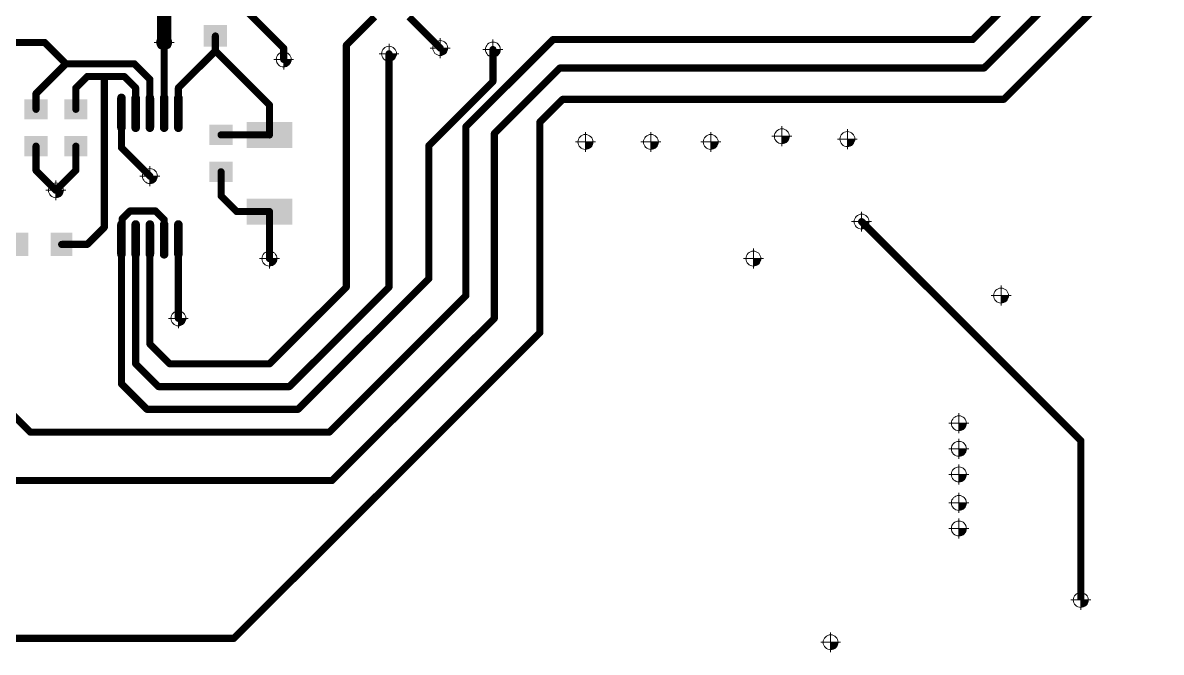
# Paper-space layout 'Layout1' of a CAD drawing. Header units: millimetres. Extents: x 0 to 841, y 0 to 594.
# Drawn here: x 407.5 to 487.5, y 111.8 to 156.1 of the extents above; entities that cross this region are included whole.
import ezdxf

# ---------------------------------------------------------------- set-up
doc = ezdxf.new("R2010")
doc.units = ezdxf.units.MM
for name, color, linetype in [('BottomLayer', 5, 'Continuous'), ('PDF _Геометрия', 7, 'Continuous'), ('PDF _Сплошная заливка', 7, 'Continuous')]:
    doc.layers.add(name, color=color, linetype=linetype)

psp = doc.layouts.get("Layout1")

# ---------------------------------------------------------------- hatches: boundary and pattern name
at = {"layer": 'PDF _Сплошная заливка', "transparency": 33554559}
for points in [[(417.985, 154.704, -0.198898), (417.831, 154.333), (417.831, 154.333, -0.198848), (417.46, 154.179), (417.46, 154.179), (417.46, 154.179), (417.46, 154.704), (417.46, 154.704)], [(433.784, 153.904, -0.198797), (433.631, 153.533), (433.631, 153.533, -0.198848), (433.259, 153.379), (433.259, 153.379), (433.259, 153.379), (433.259, 153.904), (433.259, 153.904)], [(437.384, 154.304, -0.198956), (437.231, 153.933), (437.231, 153.933, -0.19888), (436.859, 153.779), (436.859, 153.779), (436.859, 153.779), (436.859, 154.304), (436.859, 154.304)], [(441.084, 154.204, -0.198906), (440.93, 153.833), (440.93, 153.833, -0.19888), (440.559, 153.679), (440.559, 153.679), (440.559, 153.679), (440.559, 154.204), (440.559, 154.204)], [(426.384, 153.504, -0.19888), (426.231, 153.133), (426.231, 153.133, -0.198956), (425.859, 152.979), (425.859, 152.979), (425.859, 152.979), (425.859, 153.504), (425.859, 153.504)], [(461.384, 148.104, -0.414259), (460.859, 147.579), (460.859, 147.579), (460.859, 147.579), (460.859, 148.104), (460.859, 148.104)], [(447.584, 147.704, -0.414208), (447.059, 147.179), (447.059, 147.179), (447.059, 147.179), (447.059, 147.704), (447.059, 147.704)], [(452.184, 147.704, -0.414208), (451.659, 147.179), (451.659, 147.179), (451.659, 147.179), (451.659, 147.704), (451.659, 147.704)], [(456.384, 147.704, -0.198848), (456.23, 147.333), (456.23, 147.333, -0.198848), (455.859, 147.179), (455.859, 147.179), (455.859, 147.179), (455.859, 147.704), (455.859, 147.704)], [(465.984, 147.904, -0.414259), (465.459, 147.379), (465.459, 147.379), (465.459, 147.379), (465.459, 147.904), (465.459, 147.904)], [(416.985, 145.304, -0.414208), (416.46, 144.779), (416.46, 144.779), (416.46, 144.779), (416.46, 145.304), (416.46, 145.304)], [(410.385, 144.304, -0.414208), (409.86, 143.779), (409.86, 143.779), (409.86, 143.779), (409.86, 144.304), (409.86, 144.304)], [(466.984, 142.104, -0.198797), (466.83, 141.733), (466.83, 141.733, -0.198898), (466.459, 141.579), (466.459, 141.579), (466.459, 141.579), (466.459, 142.104), (466.459, 142.104)], [(425.384, 139.504, -0.414259), (424.859, 138.979), (424.859, 138.979), (424.859, 138.979), (424.859, 139.504), (424.859, 139.504)], [(459.384, 139.504, -0.198988), (459.23, 139.133), (459.23, 139.133, -0.198988), (458.859, 138.979), (458.859, 138.979), (458.859, 138.979), (458.859, 139.504), (458.859, 139.504)], [(476.784, 136.904, -0.414259), (476.259, 136.379), (476.259, 136.379), (476.259, 136.379), (476.259, 136.904), (476.259, 136.904)], [(418.985, 135.304, -0.414208), (418.46, 134.779), (418.46, 134.779), (418.46, 134.779), (418.46, 135.304), (418.46, 135.304)], [(473.819, 127.929, -0.198848), (473.665, 127.558), (473.665, 127.558, -0.198848), (473.294, 127.404), (473.294, 127.404), (473.294, 127.404), (473.294, 127.929), (473.294, 127.929)], [(473.819, 126.129, -0.19888), (473.665, 125.758), (473.665, 125.758, -0.198969), (473.294, 125.604), (473.294, 125.604), (473.294, 125.604), (473.294, 126.129), (473.294, 126.129)], [(473.819, 124.329, -0.19888), (473.665, 123.958), (473.665, 123.958, -0.198956), (473.294, 123.804), (473.294, 123.804), (473.294, 123.804), (473.294, 124.329), (473.294, 124.329)], [(473.819, 122.329, -0.198848), (473.665, 121.958), (473.665, 121.958, -0.198848), (473.294, 121.804), (473.294, 121.804), (473.294, 121.804), (473.294, 122.329), (473.294, 122.329)], [(473.819, 120.529, -0.198898), (473.665, 120.158), (473.665, 120.158, -0.198848), (473.294, 120.004), (473.294, 120.004), (473.294, 120.004), (473.294, 120.529), (473.294, 120.529)], [(482.384, 115.504, -0.414259), (481.859, 114.979), (481.859, 114.979), (481.859, 114.979), (481.859, 115.504), (481.859, 115.504)], [(464.809, 112.529, -0.414186), (464.284, 112.004), (464.284, 112.004), (464.284, 112.004), (464.284, 112.529), (464.284, 112.529)]]:
    psp.add_hatch(color=7, dxfattribs=at).paths.add_polyline_path(points)

# ---------------------------------------------------------------- linework, layer by layer
at = {"layer": 'BottomLayer'}
for points, const_width in [([(484.46, 162.304), (475.06, 152.904)], 0.5), ([(487.26, 161.504), (476.46, 150.704)], 0.5), ([(480.66, 161.304), (474.26, 154.904)], 0.5), ([(417.46, 154.704), (417.46, 158.704)], 1), ([(425.86, 154.304), (423.26, 156.904)], 0.5), ([(432.26, 156.504), (430.26, 154.504)], 0.5), ([(436.86, 154.304), (434.66, 156.504)], 0.5), ([(421.06, 154.104), (421.06, 155.155)], 0.5), ([(409.06, 154.704), (402.46, 154.704)], 0.5), ([(410.56, 153.204), (409.06, 154.704)], 0.5), ([(417.46, 149.754), (417.46, 154.704)], 0.5), ([(425.86, 153.504), (425.86, 154.304)], 0.5), ([(430.26, 137.504), (430.26, 154.504)], 0.5), ([(444.787, 154.904), (438.66, 148.777)], 0.5), ([(440.56, 151.95), (440.56, 154.204)], 0.5), ([(474.26, 154.904), (444.787, 154.904)], 0.5), ([(421.06, 154.104), (418.46, 151.504)], 0.5), ([(424.86, 150.304), (421.06, 154.104)], 0.5), ([(433.26, 137.504), (433.26, 153.904)], 0.5), ([(410.56, 153.204), (408.46, 151.104)], 0.5), ([(415.36, 153.204), (410.56, 153.204)], 0.5), ([(416.46, 152.104), (415.36, 153.204)], 0.5), ([(445.26, 152.904), (440.66, 148.304)], 0.5), ([(475.06, 152.904), (445.26, 152.904)], 0.5), ([(412.06, 152.304), (411.26, 151.504)], 0.5), ([(413.26, 152.304), (412.06, 152.304)], 0.5), ([(414.66, 152.304), (413.26, 152.304)], 0.5), ([(413.26, 141.704), (413.26, 152.304)], 0.5), ([(415.46, 151.504), (414.66, 152.304)], 0.5), ([(416.46, 149.754), (416.46, 152.104)], 0.5), ([(440.56, 151.95), (436.06, 147.45)], 0.5), ([(408.46, 150), (408.46, 151.104)], 0.5), ([(411.26, 150), (411.26, 151.504)], 0.5), ([(415.46, 149.754), (415.46, 151.504)], 0.5), ([(418.46, 149.754), (418.46, 151.504)], 0.5), ([(414.46, 148.704), (414.46, 150.804)], 0.6), ([(415.46, 148.704), (415.46, 150.804)], 0.6), ([(416.46, 148.704), (416.46, 150.804)], 0.6), ([(417.46, 148.704), (417.46, 150.804)], 0.6), ([(418.46, 148.704), (418.46, 150.804)], 0.6), ([(424.86, 148.197), (424.86, 150.304)], 0.5), ([(445.46, 150.704), (443.86, 149.104)], 0.5), ([(476.46, 150.704), (445.46, 150.704)], 0.5), ([(414.46, 147.304), (414.46, 149.754)], 0.5), ([(438.66, 136.904), (438.66, 148.777)], 0.5), ([(443.86, 134.304), (443.86, 149.104)], 0.5), ([(424.857, 148.2), (421.46, 148.2)], 0.5), ([(424.86, 148.197), (424.857, 148.2)], 0.5), ([(440.66, 135.304), (440.66, 148.304)], 0.5), ([(408.46, 145.704), (408.46, 147.409)], 0.5), ([(411.26, 145.704), (411.26, 147.409)], 0.5), ([(416.46, 145.304), (414.46, 147.304)], 0.5), ([(436.06, 138.104), (436.06, 147.45)], 0.5), ([(409.86, 144.304), (408.46, 145.704)], 0.5), ([(411.26, 145.704), (409.86, 144.304)], 0.5), ([(421.46, 143.904), (421.46, 145.609)], 0.5), ([(422.552, 142.812), (421.46, 143.904)], 0.5), ([(415.066, 142.854), (414.51, 142.298)], 0.5), ([(414.51, 140.904), (414.51, 142.298)], 0.5), ([(416.853, 142.854), (415.066, 142.854)], 0.5), ([(417.46, 142.248), (416.853, 142.854)], 0.5), ([(417.46, 140.854), (417.46, 142.248)], 0.5), ([(424.86, 142.812), (422.552, 142.812)], 0.5), ([(424.86, 139.504), (424.86, 142.812)], 0.5), ([(413.26, 141.704), (412.06, 140.504)], 0.5), ([(414.46, 139.804), (414.46, 141.904)], 0.6), ([(415.46, 139.804), (415.46, 141.904)], 0.6), ([(416.46, 139.804), (416.46, 141.904)], 0.6), ([(417.46, 139.804), (417.46, 141.904)], 0.6), ([(418.46, 139.804), (418.46, 141.904)], 0.6), ([(481.86, 126.704), (466.46, 142.104)], 0.5), ([(414.51, 140.904), (414.46, 140.854)], 0.5), ([(414.46, 130.704), (414.46, 140.854)], 0.5), ([(415.46, 132.104), (415.46, 140.854)], 0.5), ([(416.46, 133.504), (416.46, 140.854)], 0.5), ([(418.46, 135.304), (418.46, 140.854)], 0.5), ([(412.06, 140.504), (410.26, 140.504)], 0.5), ([(430.26, 137.504), (424.86, 132.104)], 0.5), ([(433.26, 137.504), (426.26, 130.504)], 0.5), ([(436.06, 138.104), (426.86, 128.904)], 0.5), ([(438.66, 136.904), (429.06, 127.304)], 0.5), ([(440.66, 135.304), (429.26, 123.904)], 0.5), ([(443.86, 134.304), (422.36, 112.804)], 0.5), ([(417.86, 132.104), (416.46, 133.504)], 0.5), ([(408.06, 127.304), (403.06, 132.304)], 0.5), ([(417.06, 130.504), (415.46, 132.104)], 0.5), ([(424.86, 132.104), (417.86, 132.104)], 0.5), ([(416.26, 128.904), (414.46, 130.704)], 0.5), ([(426.26, 130.504), (417.06, 130.504)], 0.5), ([(426.86, 128.904), (416.26, 128.904)], 0.5), ([(429.06, 127.304), (408.06, 127.304)], 0.5), ([(481.86, 115.504), (481.86, 126.704)], 0.5), ([(429.26, 123.904), (388.46, 123.904)], 0.5), ([(422.36, 112.804), (383.06, 112.804)], 0.5)]:
    psp.add_lwpolyline(points, dxfattribs=dict(at, const_width=const_width))
for points, const_width in [([(417.71, 154.704, -1), (417.21, 154.704, -1)], 0.5), ([(421.185, 155.155, -1), (420.935, 155.155, -1)], 0.25), ([(409.185, 154.704, -1), (408.935, 154.704, -1)], 0.25), ([(409.185, 154.704, -1), (408.935, 154.704, -1)], 0.25), ([(417.585, 154.704, -1), (417.335, 154.704, -1)], 0.25), ([(425.985, 154.304, -1), (425.735, 154.304, -1)], 0.25), ([(425.985, 154.304, -1), (425.735, 154.304, -1)], 0.25), ([(430.385, 154.504, -1), (430.135, 154.504, -1)], 0.25), ([(430.385, 154.504, -1), (430.135, 154.504, -1)], 0.25), ([(436.985, 154.304, -1), (436.735, 154.304, -1)], 0.25), ([(440.685, 154.204, -1), (440.435, 154.204, -1)], 0.25), ([(444.912, 154.904, -1), (444.662, 154.904, -1)], 0.25), ([(444.912, 154.904, -1), (444.662, 154.904, -1)], 0.25), ([(474.385, 154.904, -1), (474.135, 154.904, -1)], 0.25), ([(474.385, 154.904, -1), (474.135, 154.904, -1)], 0.25), ([(421.185, 154.104, -1), (420.935, 154.104, -1)], 0.25), ([(421.185, 154.104, -1), (420.935, 154.104, -1)], 0.25), ([(421.185, 154.104, -1), (420.935, 154.104, -1)], 0.25), ([(425.985, 153.504, -1), (425.735, 153.504, -1)], 0.25), ([(433.385, 153.904, -1), (433.135, 153.904, -1)], 0.25), ([(410.685, 153.204, -1), (410.435, 153.204, -1)], 0.25), ([(410.685, 153.204, -1), (410.435, 153.204, -1)], 0.25), ([(410.685, 153.204, -1), (410.435, 153.204, -1)], 0.25), ([(415.485, 153.204, -1), (415.235, 153.204, -1)], 0.25), ([(415.485, 153.204, -1), (415.235, 153.204, -1)], 0.25), ([(445.385, 152.904, -1), (445.135, 152.904, -1)], 0.25), ([(445.385, 152.904, -1), (445.135, 152.904, -1)], 0.25), ([(475.185, 152.904, -1), (474.935, 152.904, -1)], 0.25), ([(475.185, 152.904, -1), (474.935, 152.904, -1)], 0.25), ([(412.185, 152.304, -1), (411.935, 152.304, -1)], 0.25), ([(412.185, 152.304, -1), (411.935, 152.304, -1)], 0.25), ([(413.385, 152.304, -1), (413.135, 152.304, -1)], 0.25), ([(413.385, 152.304, -1), (413.135, 152.304, -1)], 0.25), ([(413.385, 152.304, -1), (413.135, 152.304, -1)], 0.25), ([(414.785, 152.304, -1), (414.535, 152.304, -1)], 0.25), ([(414.785, 152.304, -1), (414.535, 152.304, -1)], 0.25), ([(416.585, 152.104, -1), (416.335, 152.104, -1)], 0.25), ([(416.585, 152.104, -1), (416.335, 152.104, -1)], 0.25), ([(440.685, 151.95, -1), (440.435, 151.95, -1)], 0.25), ([(440.685, 151.95, -1), (440.435, 151.95, -1)], 0.25), ([(408.585, 151.104, -1), (408.335, 151.104, -1)], 0.25), ([(408.585, 151.104, -1), (408.335, 151.104, -1)], 0.25), ([(411.385, 151.504, -1), (411.135, 151.504, -1)], 0.25), ([(411.385, 151.504, -1), (411.135, 151.504, -1)], 0.25), ([(415.585, 151.504, -1), (415.335, 151.504, -1)], 0.25), ([(415.585, 151.504, -1), (415.335, 151.504, -1)], 0.25), ([(418.585, 151.504, -1), (418.335, 151.504, -1)], 0.25), ([(418.585, 151.504, -1), (418.335, 151.504, -1)], 0.25), ([(414.61, 150.804, -1), (414.31, 150.804, -1)], 0.3), ([(415.61, 150.804, -1), (415.31, 150.804, -1)], 0.3), ([(416.61, 150.804, -1), (416.31, 150.804, -1)], 0.3), ([(417.61, 150.804, -1), (417.31, 150.804, -1)], 0.3), ([(418.61, 150.804, -1), (418.31, 150.804, -1)], 0.3), ([(424.985, 150.304, -1), (424.735, 150.304, -1)], 0.25), ([(424.985, 150.304, -1), (424.735, 150.304, -1)], 0.25), ([(445.585, 150.704, -1), (445.335, 150.704, -1)], 0.25), ([(445.585, 150.704, -1), (445.335, 150.704, -1)], 0.25), ([(476.585, 150.704, -1), (476.335, 150.704, -1)], 0.25), ([(476.585, 150.704, -1), (476.335, 150.704, -1)], 0.25), ([(408.585, 150, -1), (408.335, 150, -1)], 0.25), ([(411.385, 150, -1), (411.135, 150, -1)], 0.25), ([(414.585, 149.754, -1), (414.335, 149.754, -1)], 0.25), ([(415.585, 149.754, -1), (415.335, 149.754, -1)], 0.25), ([(416.585, 149.754, -1), (416.335, 149.754, -1)], 0.25), ([(417.585, 149.754, -1), (417.335, 149.754, -1)], 0.25), ([(418.585, 149.754, -1), (418.335, 149.754, -1)], 0.25), ([(414.61, 148.704, -1), (414.31, 148.704, -1)], 0.3), ([(415.61, 148.704, -1), (415.31, 148.704, -1)], 0.3), ([(416.61, 148.704, -1), (416.31, 148.704, -1)], 0.3), ([(417.61, 148.704, -1), (417.31, 148.704, -1)], 0.3), ([(418.61, 148.704, -1), (418.31, 148.704, -1)], 0.3), ([(438.785, 148.777, -1), (438.535, 148.777, -1)], 0.25), ([(438.785, 148.777, -1), (438.535, 148.777, -1)], 0.25), ([(443.985, 149.104, -1), (443.735, 149.104, -1)], 0.25), ([(443.985, 149.104, -1), (443.735, 149.104, -1)], 0.25), ([(421.585, 148.2, -1), (421.335, 148.2, -1)], 0.25), ([(424.982, 148.2, -1), (424.732, 148.2, -1)], 0.25), ([(424.982, 148.2, -1), (424.732, 148.2, -1)], 0.25), ([(424.985, 148.197, -1), (424.735, 148.197, -1)], 0.25), ([(424.985, 148.197, -1), (424.735, 148.197, -1)], 0.25), ([(440.785, 148.304, -1), (440.535, 148.304, -1)], 0.25), ([(440.785, 148.304, -1), (440.535, 148.304, -1)], 0.25), ([(408.585, 147.409, -1), (408.335, 147.409, -1)], 0.25), ([(411.385, 147.409, -1), (411.135, 147.409, -1)], 0.25), ([(414.585, 147.304, -1), (414.335, 147.304, -1)], 0.25), ([(414.585, 147.304, -1), (414.335, 147.304, -1)], 0.25), ([(436.185, 147.45, -1), (435.935, 147.45, -1)], 0.25), ([(436.185, 147.45, -1), (435.935, 147.45, -1)], 0.25), ([(408.585, 145.704, -1), (408.335, 145.704, -1)], 0.25), ([(408.585, 145.704, -1), (408.335, 145.704, -1)], 0.25), ([(411.385, 145.704, -1), (411.135, 145.704, -1)], 0.25), ([(411.385, 145.704, -1), (411.135, 145.704, -1)], 0.25), ([(421.585, 145.609, -1), (421.335, 145.609, -1)], 0.25), ([(416.585, 145.304, -1), (416.335, 145.304, -1)], 0.25), ([(409.985, 144.304, -1), (409.735, 144.304, -1)], 0.25), ([(409.985, 144.304, -1), (409.735, 144.304, -1)], 0.25), ([(421.585, 143.904, -1), (421.335, 143.904, -1)], 0.25), ([(421.585, 143.904, -1), (421.335, 143.904, -1)], 0.25), ([(414.635, 142.298, -1), (414.385, 142.298, -1)], 0.25), ([(414.635, 142.298, -1), (414.385, 142.298, -1)], 0.25), ([(415.191, 142.854, -1), (414.941, 142.854, -1)], 0.25), ([(415.191, 142.854, -1), (414.941, 142.854, -1)], 0.25), ([(416.978, 142.854, -1), (416.728, 142.854, -1)], 0.25), ([(416.978, 142.854, -1), (416.728, 142.854, -1)], 0.25), ([(417.585, 142.248, -1), (417.335, 142.248, -1)], 0.25), ([(417.585, 142.248, -1), (417.335, 142.248, -1)], 0.25), ([(422.677, 142.812, -1), (422.427, 142.812, -1)], 0.25), ([(422.677, 142.812, -1), (422.427, 142.812, -1)], 0.25), ([(424.985, 142.812, -1), (424.735, 142.812, -1)], 0.25), ([(424.985, 142.812, -1), (424.735, 142.812, -1)], 0.25), ([(413.385, 141.704, -1), (413.135, 141.704, -1)], 0.25), ([(413.385, 141.704, -1), (413.135, 141.704, -1)], 0.25), ([(414.61, 141.904, -1), (414.31, 141.904, -1)], 0.3), ([(415.61, 141.904, -1), (415.31, 141.904, -1)], 0.3), ([(416.61, 141.904, -1), (416.31, 141.904, -1)], 0.3), ([(417.61, 141.904, -1), (417.31, 141.904, -1)], 0.3), ([(418.61, 141.904, -1), (418.31, 141.904, -1)], 0.3), ([(466.585, 142.104, -1), (466.335, 142.104, -1)], 0.25), ([(414.585, 140.854, -1), (414.335, 140.854, -1)], 0.25), ([(414.585, 140.854, -1), (414.335, 140.854, -1)], 0.25), ([(414.635, 140.904, -1), (414.385, 140.904, -1)], 0.25), ([(414.635, 140.904, -1), (414.385, 140.904, -1)], 0.25), ([(415.585, 140.854, -1), (415.335, 140.854, -1)], 0.25), ([(416.585, 140.854, -1), (416.335, 140.854, -1)], 0.25), ([(417.585, 140.854, -1), (417.335, 140.854, -1)], 0.25), ([(418.585, 140.854, -1), (418.335, 140.854, -1)], 0.25), ([(410.385, 140.504, -1), (410.135, 140.504, -1)], 0.25), ([(412.185, 140.504, -1), (411.935, 140.504, -1)], 0.25), ([(412.185, 140.504, -1), (411.935, 140.504, -1)], 0.25), ([(414.61, 139.804, -1), (414.31, 139.804, -1)], 0.3), ([(415.61, 139.804, -1), (415.31, 139.804, -1)], 0.3), ([(416.61, 139.804, -1), (416.31, 139.804, -1)], 0.3), ([(417.61, 139.804, -1), (417.31, 139.804, -1)], 0.3), ([(418.61, 139.804, -1), (418.31, 139.804, -1)], 0.3), ([(424.985, 139.504, -1), (424.735, 139.504, -1)], 0.25), ([(430.385, 137.504, -1), (430.135, 137.504, -1)], 0.25), ([(430.385, 137.504, -1), (430.135, 137.504, -1)], 0.25), ([(433.385, 137.504, -1), (433.135, 137.504, -1)], 0.25), ([(433.385, 137.504, -1), (433.135, 137.504, -1)], 0.25), ([(436.185, 138.104, -1), (435.935, 138.104, -1)], 0.25), ([(436.185, 138.104, -1), (435.935, 138.104, -1)], 0.25), ([(438.785, 136.904, -1), (438.535, 136.904, -1)], 0.25), ([(438.785, 136.904, -1), (438.535, 136.904, -1)], 0.25), ([(418.585, 135.304, -1), (418.335, 135.304, -1)], 0.25), ([(440.785, 135.304, -1), (440.535, 135.304, -1)], 0.25), ([(440.785, 135.304, -1), (440.535, 135.304, -1)], 0.25), ([(443.985, 134.304, -1), (443.735, 134.304, -1)], 0.25), ([(443.985, 134.304, -1), (443.735, 134.304, -1)], 0.25), ([(416.585, 133.504, -1), (416.335, 133.504, -1)], 0.25), ([(416.585, 133.504, -1), (416.335, 133.504, -1)], 0.25), ([(415.585, 132.104, -1), (415.335, 132.104, -1)], 0.25), ([(415.585, 132.104, -1), (415.335, 132.104, -1)], 0.25), ([(417.985, 132.104, -1), (417.735, 132.104, -1)], 0.25), ([(417.985, 132.104, -1), (417.735, 132.104, -1)], 0.25), ([(424.985, 132.104, -1), (424.735, 132.104, -1)], 0.25), ([(424.985, 132.104, -1), (424.735, 132.104, -1)], 0.25), ([(414.585, 130.704, -1), (414.335, 130.704, -1)], 0.25), ([(414.585, 130.704, -1), (414.335, 130.704, -1)], 0.25), ([(417.185, 130.504, -1), (416.935, 130.504, -1)], 0.25), ([(417.185, 130.504, -1), (416.935, 130.504, -1)], 0.25), ([(426.385, 130.504, -1), (426.135, 130.504, -1)], 0.25), ([(426.385, 130.504, -1), (426.135, 130.504, -1)], 0.25), ([(416.385, 128.904, -1), (416.135, 128.904, -1)], 0.25), ([(416.385, 128.904, -1), (416.135, 128.904, -1)], 0.25), ([(426.985, 128.904, -1), (426.735, 128.904, -1)], 0.25), ([(426.985, 128.904, -1), (426.735, 128.904, -1)], 0.25), ([(408.185, 127.304, -1), (407.935, 127.304, -1)], 0.25), ([(408.185, 127.304, -1), (407.935, 127.304, -1)], 0.25), ([(429.185, 127.304, -1), (428.935, 127.304, -1)], 0.25), ([(429.185, 127.304, -1), (428.935, 127.304, -1)], 0.25), ([(481.985, 126.704, -1), (481.735, 126.704, -1)], 0.25), ([(481.985, 126.704, -1), (481.735, 126.704, -1)], 0.25), ([(429.385, 123.904, -1), (429.135, 123.904, -1)], 0.25), ([(429.385, 123.904, -1), (429.135, 123.904, -1)], 0.25), ([(422.485, 112.804, -1), (422.235, 112.804, -1)], 0.25), ([(422.485, 112.804, -1), (422.235, 112.804, -1)], 0.25)]:
    psp.add_lwpolyline(points, format="xyb", close=True, dxfattribs=dict(at, const_width=const_width))
for points in [[(421.872, 155.917), (421.872, 154.393), (420.247, 155.917), (420.247, 154.393)], [(409.272, 150.711), (409.272, 149.289), (407.647, 150.711), (407.647, 149.289)], [(410.447, 149.289), (410.447, 150.711), (412.072, 149.289), (412.072, 150.711)], [(422.272, 148.911), (422.272, 147.489), (420.647, 148.911), (420.647, 147.489)], [(426.46, 149.111), (426.46, 147.282), (423.259, 149.111), (423.259, 147.282)], [(409.272, 148.12), (409.272, 146.698), (407.647, 148.12), (407.647, 146.698)], [(410.447, 146.698), (410.447, 148.12), (412.072, 146.698), (412.072, 148.12)], [(422.272, 146.32), (422.272, 144.898), (420.647, 146.32), (420.647, 144.898)], [(426.46, 143.726), (426.46, 141.898), (423.259, 143.726), (423.259, 141.898)], [(406.399, 141.317), (407.923, 141.317), (406.399, 139.692), (407.923, 139.692)], [(409.498, 141.317), (411.022, 141.317), (409.498, 139.692), (411.022, 139.692)]]:
    psp.add_solid(points, dxfattribs=at)
at = {"layer": 'PDF _Геометрия', "lineweight": 9}
for points in [[(416.935, 154.704, -0.414315), (417.46, 155.229, -0.414315), (417.984, 154.704, -0.414315), (417.46, 154.179, -0.414315)], [(432.735, 153.904, -0.414315), (433.26, 154.429, -0.414315), (433.784, 153.904, -0.414315), (433.26, 153.379, -0.414315)], [(436.334, 154.304, -0.414315), (436.859, 154.829, -0.414315), (437.384, 154.304, -0.414315), (436.859, 153.779, -0.414315)], [(440.034, 154.204, -0.414315), (440.559, 154.729, -0.414315), (441.084, 154.204, -0.414315), (440.559, 153.679, -0.414315)], [(425.334, 153.504, -0.414036), (425.86, 154.029, -0.413811), (426.385, 153.504, -0.413811), (425.86, 152.979, -0.414036)], [(446.534, 147.704, -0.414315), (447.059, 148.229, -0.414315), (447.584, 147.704, -0.414315), (447.059, 147.179, -0.414315)], [(451.134, 147.704, -0.413811), (451.659, 148.229, -0.414036), (452.184, 147.704, -0.414036), (451.659, 147.179, -0.413811)], [(455.334, 147.704, -0.414315), (455.859, 148.229, -0.414315), (456.384, 147.704, -0.414315), (455.859, 147.179, -0.414315)], [(460.334, 148.104, -0.414036), (460.859, 148.629, -0.414036), (461.384, 148.104, -0.413811), (460.859, 147.579, -0.413811)], [(464.934, 147.904, -0.414315), (465.459, 148.429, -0.414315), (465.984, 147.904, -0.414315), (465.459, 147.379, -0.414315)], [(415.935, 145.304, -0.414315), (416.46, 145.829, -0.414315), (416.985, 145.304, -0.414315), (416.46, 144.779, -0.414315)], [(409.334, 144.304, -0.414315), (409.859, 144.829, -0.414315), (410.384, 144.304, -0.414315), (409.859, 143.779, -0.414315)], [(465.934, 142.104, -0.414315), (466.459, 142.629, -0.414315), (466.984, 142.104, -0.414315), (466.459, 141.579, -0.414315)], [(424.334, 139.504, -0.414036), (424.859, 140.029, -0.414036), (425.384, 139.504, -0.413811), (424.859, 138.979, -0.413811)], [(458.334, 139.504, -0.414036), (458.859, 140.029, -0.414036), (459.384, 139.504, -0.414315), (458.859, 138.979, -0.414315)], [(475.734, 136.904, -0.414036), (476.259, 137.429, -0.414036), (476.784, 136.904, -0.413811), (476.259, 136.379, -0.413811)], [(417.934, 135.304, -0.414315), (418.459, 135.829, -0.414315), (418.984, 135.304, -0.414315), (418.459, 134.779, -0.414315)], [(472.769, 127.929, -0.414036), (473.294, 128.454, -0.414036), (473.819, 127.929, -0.413811), (473.294, 127.404, -0.413811)], [(472.769, 126.129, -0.414315), (473.294, 126.654, -0.414315), (473.819, 126.129, -0.414315), (473.294, 125.604, -0.414315)], [(472.769, 124.329, -0.414315), (473.294, 124.854, -0.414315), (473.819, 124.329, -0.414315), (473.294, 123.804, -0.414315)], [(472.769, 122.329, -0.414036), (473.294, 122.854, -0.414036), (473.819, 122.329, -0.413811), (473.294, 121.804, -0.413811)], [(472.769, 120.529, -0.414315), (473.294, 121.054, -0.414315), (473.819, 120.529, -0.414315), (473.294, 120.004, -0.414315)], [(481.334, 115.504, -0.414315), (481.859, 116.029, -0.414315), (482.384, 115.504, -0.414315), (481.859, 114.979, -0.414315)], [(463.759, 112.529, -0.414315), (464.284, 113.054, -0.414315), (464.809, 112.529, -0.414315), (464.284, 112.004, -0.414315)]]:
    psp.add_lwpolyline(points, format="xyb", close=True, dxfattribs=at)
for points in [[(417.46, 154.004), (417.46, 155.404)], [(416.76, 154.704), (418.159, 154.704)], [(433.26, 153.204), (433.26, 154.604)], [(436.859, 153.604), (436.859, 155.004)], [(440.559, 153.504), (440.559, 154.904)], [(425.86, 152.804), (425.86, 154.204)], [(432.56, 153.904), (433.959, 153.904)], [(436.159, 154.304), (437.559, 154.304)], [(439.859, 154.204), (441.259, 154.204)], [(425.159, 153.504), (426.56, 153.504)], [(460.859, 147.404), (460.859, 148.804)], [(447.059, 147.004), (447.059, 148.404)], [(451.659, 147.004), (451.659, 148.404)], [(455.859, 147.004), (455.859, 148.404)], [(460.159, 148.104), (461.559, 148.104)], [(465.459, 147.204), (465.459, 148.604)], [(446.359, 147.704), (447.759, 147.704)], [(450.959, 147.704), (452.359, 147.704)], [(455.159, 147.704), (456.559, 147.704)], [(464.759, 147.904), (466.159, 147.904)], [(416.46, 144.604), (416.46, 146.004)], [(409.859, 143.604), (409.859, 145.004)], [(415.76, 145.304), (417.16, 145.304)], [(409.159, 144.304), (410.559, 144.304)], [(466.459, 141.404), (466.459, 142.804)], [(465.759, 142.104), (467.159, 142.104)], [(424.859, 138.804), (424.859, 140.204)], [(458.859, 138.804), (458.859, 140.204)], [(424.159, 139.504), (425.559, 139.504)], [(458.159, 139.504), (459.559, 139.504)], [(476.259, 136.204), (476.259, 137.604)], [(475.559, 136.904), (476.959, 136.904)], [(418.459, 134.604), (418.459, 136.004)], [(417.759, 135.304), (419.159, 135.304)], [(473.294, 127.229), (473.294, 128.629)], [(472.594, 127.929), (473.994, 127.929)], [(473.294, 125.429), (473.294, 126.829)], [(472.594, 126.129), (473.994, 126.129)], [(473.294, 123.629), (473.294, 125.029)], [(472.594, 124.329), (473.994, 124.329)], [(473.294, 121.629), (473.294, 123.029)], [(472.594, 122.329), (473.994, 122.329)], [(473.294, 119.829), (473.294, 121.229)], [(472.594, 120.529), (473.994, 120.529)], [(481.859, 114.804), (481.859, 116.204)], [(481.158, 115.504), (482.559, 115.504)], [(464.284, 111.829), (464.284, 113.229)], [(463.584, 112.529), (464.984, 112.529)]]:
    psp.add_lwpolyline(points, dxfattribs=at)

doc.saveas('drawing.dxf')
